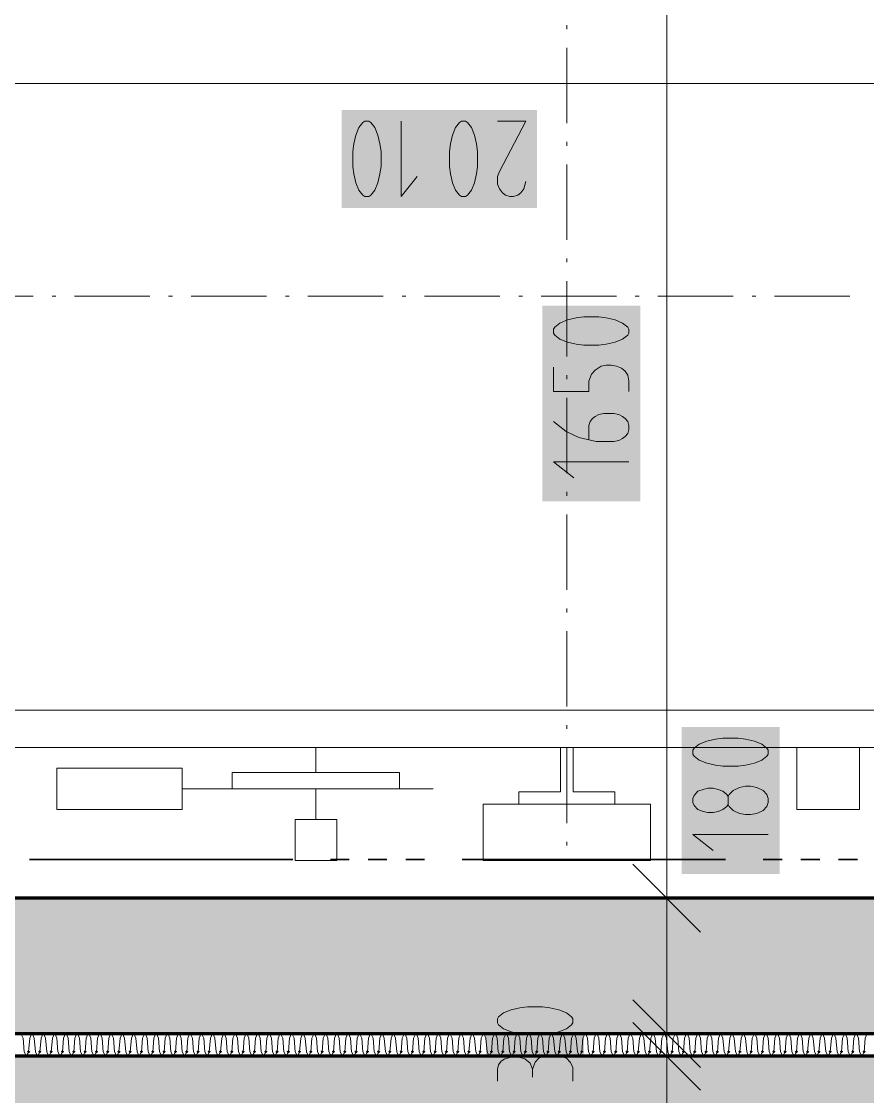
# Model space of a CAD drawing. Header units: millimetres. Extents: x 0 to 594, y 0 to 420.
# Drawn here: x 109.84 to 121.36, y 181.65 to 196.29 of the extents above; entities that cross this region are included whole.
import ezdxf

# ---------------------------------------------------------------- set-up
doc = ezdxf.new("R2010")
doc.units = ezdxf.units.MM
doc.header["$LTSCALE"] = 8
for name, color, linetype in [('PDF_Koty delkove', 7, 'Continuous'), ('PDF_Pozarni useky', 7, 'Continuous'), ('PDF_Steny obvodove nosne', 7, 'Continuous'), ('PDF_Steny sendvic', 7, 'Continuous'), ('PDF_Steny vnitrni', 7, 'Continuous'), ('PDF_Vytah', 7, 'Continuous')]:
    doc.layers.add(name, color=color, linetype=linetype)

msp = doc.modelspace()

# ---------------------------------------------------------------- linework, layer by layer
at = {"layer": 'PDF_Koty delkove', "lineweight": 18}
for points in [[(118.628, 141.969), (118.628, 159.753), (118.628, 161.916), (118.628, 164.553), (118.628, 165.806), (118.628, 168.065), (118.628, 169.31), (118.628, 170.823), (118.628, 173.437), (118.628, 180.15), (118.628, 182.2), (118.628, 182.508), (118.628, 184.353), (118.628, 201.265), (118.628, 203.11), (118.628, 203.418), (118.628, 205.468), (118.628, 205.621), (118.628, 220.535), (118.628, 221.662), (118.628, 244.878)], [(184.506, 195.446), (177.745, 195.446), (176.907, 195.446), (173.387, 195.446), (169.747, 195.446), (168.26, 195.446), (162.995, 195.446), (160.878, 195.446), (158.215, 195.446), (156.063, 195.446), (128.081, 195.446), (126.184, 195.446), (105.582, 195.446), (103.737, 195.446), (103.43, 195.446), (101.328, 195.446), (83.545, 195.446), (82.059, 195.446)], [(115.011, 194.933), (115.011, 193.908), (115.229, 194.181)], [(115.886, 193.908), (115.914, 193.925), (115.969, 193.993), (116.01, 194.096), (116.038, 194.216), (116.051, 194.317), (116.051, 194.522), (116.038, 194.625), (116.01, 194.745), (115.969, 194.847), (115.914, 194.916), (115.886, 194.933), (115.832, 194.933), (115.804, 194.916), (115.75, 194.847), (115.709, 194.745), (115.682, 194.625), (115.668, 194.522)], [(116.325, 194.933), (116.709, 194.933), (116.352, 194.25), (116.325, 194.181), (116.325, 194.078), (116.352, 194.011), (116.393, 193.959), (116.434, 193.925), (116.489, 193.908), (116.543, 193.908), (116.598, 193.925), (116.64, 193.959), (116.681, 194.011), (116.709, 194.112)], [(115.668, 194.522), (115.668, 194.317), (115.682, 194.216), (115.709, 194.096), (115.75, 193.993), (115.804, 193.925), (115.832, 193.908), (115.886, 193.908)], [(117.702, 192.268), (117.497, 192.268), (117.396, 192.254), (117.276, 192.227), (117.173, 192.185), (117.105, 192.131), (117.088, 192.103), (117.088, 192.049), (117.105, 192.021), (117.173, 191.967), (117.276, 191.926), (117.396, 191.898), (117.497, 191.884)], [(117.497, 191.884), (117.702, 191.884), (117.805, 191.898), (117.925, 191.926), (118.027, 191.967), (118.096, 192.021), (118.113, 192.049), (118.113, 192.103), (118.096, 192.131), (118.027, 192.185), (117.925, 192.227), (117.805, 192.254), (117.702, 192.268)], [(117.088, 191.583), (117.088, 191.255), (117.566, 191.255), (117.566, 191.392), (117.601, 191.487), (117.652, 191.542), (117.737, 191.597), (117.805, 191.611), (117.873, 191.611), (117.942, 191.597), (118.01, 191.57), (118.061, 191.528), (118.096, 191.474), (118.113, 191.392), (118.113, 191.255)], [(117.566, 190.598), (117.566, 190.789), (117.583, 190.844), (117.617, 190.885), (117.652, 190.912), (117.702, 190.94), (117.771, 190.954), (117.907, 190.954), (117.976, 190.94), (118.027, 190.912), (118.061, 190.885), (118.096, 190.844), (118.113, 190.789), (118.113, 190.735), (118.096, 190.68), (118.061, 190.639), (118.027, 190.612), (117.976, 190.584), (117.907, 190.57), (117.668, 190.57), (117.429, 190.625), (117.258, 190.707), (117.088, 190.844)], [(118.113, 190.296), (117.088, 190.296), (117.361, 190.078)], [(119.463, 185.629), (119.445, 185.602), (119.394, 185.561), (119.327, 185.534), (119.258, 185.52), (119.189, 185.52), (119.122, 185.534), (119.053, 185.561), (119.002, 185.616), (118.985, 185.657), (118.985, 185.711), (119.002, 185.752), (119.053, 185.808), (119.122, 185.835), (119.189, 185.849), (119.258, 185.849), (119.327, 185.835), (119.394, 185.808), (119.445, 185.766), (119.463, 185.739)], [(119.77, 185.876), (119.702, 185.876), (119.617, 185.862), (119.532, 185.821), (119.48, 185.766), (119.463, 185.739), (119.463, 185.629), (119.48, 185.602), (119.532, 185.547), (119.617, 185.506), (119.702, 185.492), (119.77, 185.492), (119.855, 185.506), (119.942, 185.547)], [(119.942, 185.547), (119.993, 185.602), (120.01, 185.657), (120.01, 185.711), (119.993, 185.766), (119.942, 185.821), (119.855, 185.862), (119.77, 185.876)], [(120.01, 185.219), (118.985, 185.219), (119.258, 185)], [(119.089, 183.892), (118.167, 184.814)], [(119.397, 184.353), (118.628, 184.353), (117.859, 184.353)], [(119.089, 182.047), (118.167, 182.969)], [(119.089, 181.739), (118.167, 182.662)], [(119.397, 182.508), (118.628, 182.508), (117.859, 182.508)], [(116.322, 181.862), (116.322, 182.026), (116.338, 182.081), (116.373, 182.135), (116.424, 182.163), (116.526, 182.19), (116.594, 182.19), (116.697, 182.163), (116.766, 182.108), (116.799, 182.026)], [(117.347, 181.862), (117.347, 182.053), (117.312, 182.121), (117.261, 182.176), (117.176, 182.203), (117.107, 182.217), (117.038, 182.217), (116.953, 182.203), (116.886, 182.176), (116.834, 182.121), (116.799, 182.026), (116.799, 181.917)], [(119.397, 182.2), (118.628, 182.2), (117.859, 182.2)]]:
    msp.add_lwpolyline(points, dxfattribs=at)
for points in [[(114.354, 194.522), (114.354, 194.317), (114.368, 194.216), (114.395, 194.096), (114.436, 193.993), (114.49, 193.925), (114.518, 193.908), (114.572, 193.908), (114.6, 193.925), (114.654, 193.993), (114.695, 194.096), (114.723, 194.216), (114.737, 194.317), (114.737, 194.522), (114.723, 194.625), (114.695, 194.745), (114.654, 194.847), (114.6, 194.916), (114.572, 194.933), (114.518, 194.933), (114.49, 194.916), (114.436, 194.847), (114.395, 194.745), (114.368, 194.625)], [(119.599, 186.533), (119.394, 186.533), (119.293, 186.519), (119.173, 186.492), (119.07, 186.451), (119.002, 186.396), (118.985, 186.368), (118.985, 186.314), (119.002, 186.286), (119.07, 186.232), (119.173, 186.191), (119.293, 186.163), (119.394, 186.149), (119.599, 186.149), (119.702, 186.163), (119.822, 186.191), (119.924, 186.232), (119.993, 186.286), (120.01, 186.314), (120.01, 186.368), (119.993, 186.396), (119.924, 186.451), (119.822, 186.492), (119.702, 186.519)], [(116.936, 182.874), (116.731, 182.874), (116.629, 182.861), (116.509, 182.833), (116.407, 182.792), (116.338, 182.738), (116.322, 182.71), (116.322, 182.656), (116.338, 182.628), (116.407, 182.574), (116.509, 182.533), (116.629, 182.505), (116.731, 182.491), (116.936, 182.491), (117.038, 182.505), (117.158, 182.533), (117.261, 182.574), (117.329, 182.628), (117.347, 182.656), (117.347, 182.71), (117.329, 182.738), (117.261, 182.792), (117.158, 182.833), (117.038, 182.861)]]:
    msp.add_lwpolyline(points, close=True, dxfattribs=at)
at = {"layer": 'PDF_Koty delkove', "color": 7, "lineweight": 18, "true_color": 0xffffff, "transparency": 33554559}
for points in [[(116.862, 195.087), (114.2, 195.087), (116.862, 193.754), (114.2, 193.754)], [(118.267, 189.759), (118.267, 192.421), (116.934, 189.759), (116.934, 192.421)], [(120.164, 184.681), (120.164, 186.686), (118.832, 184.681), (118.832, 186.686)], [(117.501, 181.68), (117.501, 183.028), (116.168, 181.68), (116.168, 183.028)]]:
    msp.add_solid(points, dxfattribs=at)
at = {"layer": 'PDF_Pozarni useky', "lineweight": 35}
for points in [[(113.537, 184.878), (109.949, 184.878)], [(114.305, 184.878), (114.049, 184.878)], [(114.818, 184.878), (114.562, 184.878)], [(115.33, 184.878), (115.074, 184.878)], [(119.43, 184.878), (115.843, 184.878)], [(120.199, 184.878), (119.943, 184.878)], [(120.712, 184.878), (120.455, 184.878)], [(121.224, 184.878), (120.968, 184.878)]]:
    msp.add_lwpolyline(points, dxfattribs=at)
at = {"layer": 'PDF_Steny obvodove nosne', "lineweight": 70}
msp.add_lwpolyline([(128.029, 141.816), (128.029, 182.2), (125.979, 182.2), (103.43, 182.2)], dxfattribs=at)
at = {"layer": 'PDF_Steny obvodove nosne', "color": 9, "lineweight": 9, "true_color": 0xc0c0c0, "transparency": 33554559}
msp.add_solid([(101.38, 180.15), (125.979, 180.15), (101.38, 182.2), (125.979, 182.2)], dxfattribs=at)
at = {"layer": 'PDF_Steny sendvic', "lineweight": 35}
msp.add_lwpolyline([(103.43, 182.405), (103.43, 182.2), (125.979, 182.2), (128.029, 182.2), (128.081, 182.2), (128.081, 182.508), (128.029, 182.508), (105.582, 182.508), (103.737, 182.508), (103.737, 203.11), (105.582, 203.11), (128.029, 203.11), (128.081, 203.11), (128.081, 203.418), (128.029, 203.418), (103.43, 203.418), (103.43, 203.213)], dxfattribs=at)
at = {"layer": 'PDF_Steny sendvic', "lineweight": 9}
for points in [[(109.862, 182.446), (109.834, 182.508)], [(109.877, 182.262), (109.862, 182.446)], [(109.954, 182.446), (109.938, 182.262)], [(109.981, 182.508), (109.954, 182.446)], [(109.954, 182.446), (109.954, 182.446)], [(110.015, 182.446), (109.988, 182.508)], [(110.031, 182.262), (110.015, 182.446)], [(110.107, 182.446), (110.092, 182.262)], [(110.135, 182.508), (110.107, 182.446)], [(110.107, 182.446), (110.107, 182.446)], [(110.169, 182.446), (110.141, 182.508)], [(110.184, 182.262), (110.169, 182.446)], [(110.261, 182.446), (110.246, 182.262)], [(110.289, 182.508), (110.261, 182.446)], [(110.261, 182.446), (110.261, 182.446)], [(110.323, 182.446), (110.295, 182.508)], [(110.338, 182.262), (110.323, 182.446)], [(110.415, 182.446), (110.4, 182.262)], [(110.442, 182.508), (110.415, 182.446)], [(110.415, 182.446), (110.415, 182.446)], [(110.415, 182.446), (110.415, 182.446)], [(110.477, 182.446), (110.449, 182.508)], [(110.492, 182.262), (110.477, 182.446)], [(110.569, 182.446), (110.553, 182.262)], [(110.596, 182.508), (110.569, 182.446)], [(110.569, 182.446), (110.569, 182.446)], [(110.63, 182.446), (110.603, 182.508)], [(110.646, 182.262), (110.63, 182.446)], [(110.722, 182.446), (110.707, 182.262)], [(110.75, 182.508), (110.722, 182.446)], [(110.722, 182.446), (110.722, 182.446)], [(110.784, 182.446), (110.756, 182.508)], [(110.799, 182.262), (110.784, 182.446)], [(110.876, 182.446), (110.861, 182.262)], [(110.904, 182.508), (110.876, 182.446)], [(110.876, 182.446), (110.876, 182.446)], [(110.938, 182.446), (110.91, 182.508)], [(110.953, 182.262), (110.938, 182.446)], [(111.03, 182.446), (111.015, 182.262)], [(111.057, 182.508), (111.03, 182.446)], [(111.03, 182.446), (111.03, 182.446)], [(111.092, 182.446), (111.064, 182.508)], [(111.107, 182.262), (111.092, 182.446)], [(111.184, 182.446), (111.168, 182.262)], [(111.211, 182.508), (111.184, 182.446)], [(111.184, 182.446), (111.184, 182.446)], [(111.245, 182.446), (111.218, 182.508)], [(111.261, 182.262), (111.245, 182.446)], [(111.337, 182.446), (111.322, 182.262)], [(111.365, 182.508), (111.337, 182.446)], [(111.337, 182.446), (111.337, 182.446)], [(111.399, 182.446), (111.371, 182.508)], [(111.414, 182.262), (111.399, 182.446)], [(111.491, 182.446), (111.476, 182.262)], [(111.519, 182.508), (111.491, 182.446)], [(111.491, 182.446), (111.491, 182.446)], [(111.553, 182.446), (111.525, 182.508)], [(111.568, 182.262), (111.553, 182.446)], [(111.645, 182.446), (111.63, 182.262)], [(111.672, 182.508), (111.645, 182.446)], [(111.645, 182.446), (111.645, 182.446)], [(111.707, 182.446), (111.679, 182.508)], [(111.722, 182.262), (111.707, 182.446)], [(111.799, 182.446), (111.783, 182.262)], [(111.826, 182.508), (111.799, 182.446)], [(111.799, 182.446), (111.799, 182.446)], [(111.86, 182.446), (111.833, 182.508)], [(111.876, 182.262), (111.86, 182.446)], [(111.952, 182.446), (111.937, 182.262)], [(111.98, 182.508), (111.952, 182.446)], [(111.952, 182.446), (111.952, 182.446)], [(112.014, 182.446), (111.986, 182.508)], [(112.029, 182.262), (112.014, 182.446)], [(112.106, 182.446), (112.091, 182.262)], [(112.134, 182.508), (112.106, 182.446)], [(112.106, 182.446), (112.106, 182.446)], [(112.168, 182.446), (112.14, 182.508)], [(112.183, 182.262), (112.168, 182.446)], [(112.26, 182.446), (112.245, 182.262)], [(112.287, 182.508), (112.26, 182.446)], [(112.26, 182.446), (112.26, 182.446)], [(112.322, 182.446), (112.294, 182.508)], [(112.337, 182.262), (112.322, 182.446)], [(112.414, 182.446), (112.398, 182.262)], [(112.441, 182.508), (112.414, 182.446)], [(112.414, 182.446), (112.414, 182.446)], [(112.475, 182.446), (112.448, 182.508)], [(112.491, 182.262), (112.475, 182.446)], [(112.567, 182.446), (112.552, 182.262)], [(112.595, 182.508), (112.567, 182.446)], [(112.567, 182.446), (112.567, 182.446)], [(112.629, 182.446), (112.601, 182.508)], [(112.644, 182.262), (112.629, 182.446)], [(112.721, 182.446), (112.706, 182.262)], [(112.749, 182.508), (112.721, 182.446)], [(112.721, 182.446), (112.721, 182.446)], [(112.783, 182.446), (112.755, 182.508)], [(112.798, 182.262), (112.783, 182.446)], [(112.875, 182.446), (112.86, 182.262)], [(112.902, 182.508), (112.875, 182.446)], [(112.875, 182.446), (112.875, 182.446)], [(112.937, 182.446), (112.909, 182.508)], [(112.952, 182.262), (112.937, 182.446)], [(113.029, 182.446), (113.013, 182.262)], [(113.056, 182.508), (113.029, 182.446)], [(113.029, 182.446), (113.029, 182.446)], [(113.09, 182.446), (113.063, 182.508)], [(113.106, 182.262), (113.09, 182.446)], [(113.182, 182.446), (113.167, 182.262)], [(113.21, 182.508), (113.182, 182.446)], [(113.182, 182.446), (113.182, 182.446)], [(113.244, 182.446), (113.216, 182.508)], [(113.259, 182.262), (113.244, 182.446)], [(113.336, 182.446), (113.321, 182.262)], [(113.364, 182.508), (113.336, 182.446)], [(113.336, 182.446), (113.336, 182.446)], [(113.398, 182.446), (113.37, 182.508)], [(113.413, 182.262), (113.398, 182.446)], [(113.49, 182.446), (113.475, 182.262)], [(113.517, 182.508), (113.49, 182.446)], [(113.49, 182.446), (113.49, 182.446)], [(113.552, 182.446), (113.524, 182.508)], [(113.567, 182.262), (113.552, 182.446)], [(113.644, 182.446), (113.628, 182.262)], [(113.671, 182.508), (113.644, 182.446)], [(113.644, 182.446), (113.644, 182.446)], [(113.705, 182.446), (113.678, 182.508)], [(113.721, 182.262), (113.705, 182.446)], [(113.797, 182.446), (113.782, 182.262)], [(113.825, 182.508), (113.797, 182.446)], [(113.797, 182.446), (113.797, 182.446)], [(113.859, 182.446), (113.831, 182.508)], [(113.874, 182.262), (113.859, 182.446)], [(113.951, 182.446), (113.936, 182.262)], [(113.979, 182.508), (113.951, 182.446)], [(113.951, 182.446), (113.951, 182.446)], [(114.013, 182.446), (113.985, 182.508)], [(114.028, 182.262), (114.013, 182.446)], [(114.105, 182.446), (114.09, 182.262)], [(114.132, 182.508), (114.105, 182.446)], [(114.105, 182.446), (114.105, 182.446)], [(114.167, 182.446), (114.139, 182.508)], [(114.182, 182.262), (114.167, 182.446)], [(114.259, 182.446), (114.243, 182.262)], [(114.286, 182.508), (114.259, 182.446)], [(114.259, 182.446), (114.259, 182.446)], [(114.32, 182.446), (114.293, 182.508)], [(114.336, 182.262), (114.32, 182.446)], [(114.412, 182.446), (114.397, 182.262)], [(114.44, 182.508), (114.412, 182.446)], [(114.412, 182.446), (114.412, 182.446)], [(114.474, 182.446), (114.446, 182.508)], [(114.489, 182.262), (114.474, 182.446)], [(114.566, 182.446), (114.551, 182.262)], [(114.594, 182.508), (114.566, 182.446)], [(114.566, 182.446), (114.566, 182.446)], [(114.628, 182.446), (114.6, 182.508)], [(114.643, 182.262), (114.628, 182.446)], [(114.72, 182.446), (114.705, 182.262)], [(114.747, 182.508), (114.72, 182.446)], [(114.72, 182.446), (114.72, 182.446)], [(114.782, 182.446), (114.754, 182.508)], [(114.797, 182.262), (114.782, 182.446)], [(114.873, 182.446), (114.858, 182.262)], [(114.901, 182.508), (114.873, 182.446)], [(114.873, 182.446), (114.873, 182.446)], [(114.935, 182.446), (114.908, 182.508)], [(114.951, 182.262), (114.935, 182.446)], [(115.027, 182.446), (115.012, 182.262)], [(115.055, 182.508), (115.027, 182.446)], [(115.027, 182.446), (115.027, 182.446)], [(115.089, 182.446), (115.061, 182.508)], [(115.104, 182.262), (115.089, 182.446)], [(115.181, 182.446), (115.166, 182.262)], [(115.209, 182.508), (115.181, 182.446)], [(115.181, 182.446), (115.181, 182.446)], [(115.243, 182.446), (115.215, 182.508)], [(115.258, 182.262), (115.243, 182.446)], [(115.335, 182.446), (115.32, 182.262)], [(115.362, 182.508), (115.335, 182.446)], [(115.335, 182.446), (115.335, 182.446)], [(115.397, 182.446), (115.369, 182.508)], [(115.412, 182.262), (115.397, 182.446)], [(115.488, 182.446), (115.473, 182.262)], [(115.516, 182.508), (115.488, 182.446)], [(115.488, 182.446), (115.488, 182.446)], [(115.55, 182.446), (115.523, 182.508)], [(115.566, 182.262), (115.55, 182.446)], [(115.642, 182.446), (115.627, 182.262)], [(115.67, 182.508), (115.642, 182.446)], [(115.642, 182.446), (115.642, 182.446)], [(115.704, 182.446), (115.676, 182.508)], [(115.719, 182.262), (115.704, 182.446)], [(115.796, 182.446), (115.781, 182.262)], [(115.824, 182.508), (115.796, 182.446)], [(115.796, 182.446), (115.796, 182.446)], [(115.858, 182.446), (115.83, 182.508)], [(115.873, 182.262), (115.858, 182.446)], [(115.95, 182.446), (115.935, 182.262)], [(115.977, 182.508), (115.95, 182.446)], [(115.95, 182.446), (115.95, 182.446)], [(116.012, 182.446), (115.984, 182.508)], [(116.027, 182.262), (116.012, 182.446)], [(116.103, 182.446), (116.088, 182.262)], [(116.131, 182.508), (116.103, 182.446)], [(116.103, 182.446), (116.103, 182.446)], [(116.165, 182.446), (116.138, 182.508)], [(116.181, 182.262), (116.165, 182.446)], [(116.257, 182.446), (116.242, 182.262)], [(116.285, 182.508), (116.257, 182.446)], [(116.257, 182.446), (116.257, 182.446)], [(116.319, 182.446), (116.291, 182.508)], [(116.334, 182.262), (116.319, 182.446)], [(116.411, 182.446), (116.396, 182.262)], [(116.439, 182.508), (116.411, 182.446)], [(116.411, 182.446), (116.411, 182.446)], [(116.473, 182.446), (116.445, 182.508)], [(116.488, 182.262), (116.473, 182.446)], [(116.565, 182.446), (116.55, 182.262)], [(116.592, 182.508), (116.565, 182.446)], [(116.565, 182.446), (116.565, 182.446)], [(116.627, 182.446), (116.599, 182.508)], [(116.642, 182.262), (116.627, 182.446)], [(116.718, 182.446), (116.703, 182.262)], [(116.746, 182.508), (116.718, 182.446)], [(116.718, 182.446), (116.718, 182.446)], [(116.78, 182.446), (116.753, 182.508)], [(116.796, 182.262), (116.78, 182.446)], [(116.872, 182.446), (116.857, 182.262)], [(116.9, 182.508), (116.872, 182.446)], [(116.872, 182.446), (116.872, 182.446)], [(116.934, 182.446), (116.906, 182.508)], [(116.949, 182.262), (116.934, 182.446)], [(117.026, 182.446), (117.011, 182.262)], [(117.054, 182.508), (117.026, 182.446)], [(117.026, 182.446), (117.026, 182.446)], [(117.088, 182.446), (117.06, 182.508)], [(117.103, 182.262), (117.088, 182.446)], [(117.18, 182.446), (117.165, 182.262)], [(117.207, 182.508), (117.18, 182.446)], [(117.18, 182.446), (117.18, 182.446)], [(117.242, 182.446), (117.214, 182.508)], [(117.257, 182.262), (117.242, 182.446)], [(117.333, 182.446), (117.318, 182.262)], [(117.361, 182.508), (117.333, 182.446)], [(117.333, 182.446), (117.333, 182.446)], [(117.395, 182.446), (117.368, 182.508)], [(117.411, 182.262), (117.395, 182.446)], [(117.487, 182.446), (117.472, 182.262)], [(117.515, 182.508), (117.487, 182.446)], [(117.487, 182.446), (117.487, 182.446)], [(117.549, 182.446), (117.521, 182.508)], [(117.564, 182.262), (117.549, 182.446)], [(117.641, 182.446), (117.626, 182.262)], [(117.669, 182.508), (117.641, 182.446)], [(117.641, 182.446), (117.641, 182.446)], [(117.703, 182.446), (117.675, 182.508)], [(117.718, 182.262), (117.703, 182.446)], [(117.795, 182.446), (117.78, 182.262)], [(117.822, 182.508), (117.795, 182.446)], [(117.795, 182.446), (117.795, 182.446)], [(117.857, 182.446), (117.829, 182.508)], [(117.872, 182.262), (117.857, 182.446)], [(117.948, 182.446), (117.933, 182.262)], [(117.976, 182.508), (117.948, 182.446)], [(117.948, 182.446), (117.948, 182.446)], [(117.948, 182.446), (117.948, 182.446)], [(118.01, 182.446), (117.983, 182.508)], [(118.026, 182.262), (118.01, 182.446)], [(118.102, 182.446), (118.087, 182.262)], [(118.13, 182.508), (118.102, 182.446)], [(118.102, 182.446), (118.102, 182.446)], [(118.164, 182.446), (118.136, 182.508)], [(118.179, 182.262), (118.164, 182.446)], [(118.256, 182.446), (118.241, 182.262)], [(118.284, 182.508), (118.256, 182.446)], [(118.256, 182.446), (118.256, 182.446)], [(118.318, 182.446), (118.29, 182.508)], [(118.333, 182.262), (118.318, 182.446)], [(118.41, 182.446), (118.395, 182.262)], [(118.437, 182.508), (118.41, 182.446)], [(118.41, 182.446), (118.41, 182.446)], [(118.472, 182.446), (118.444, 182.508)], [(118.487, 182.262), (118.472, 182.446)], [(118.563, 182.446), (118.548, 182.262)], [(118.591, 182.508), (118.563, 182.446)], [(118.563, 182.446), (118.563, 182.446)], [(118.625, 182.446), (118.598, 182.508)], [(118.641, 182.262), (118.625, 182.446)], [(118.717, 182.446), (118.702, 182.262)], [(118.745, 182.508), (118.717, 182.446)], [(118.717, 182.446), (118.717, 182.446)], [(118.779, 182.446), (118.751, 182.508)], [(118.794, 182.262), (118.779, 182.446)], [(118.871, 182.446), (118.856, 182.262)], [(118.899, 182.508), (118.871, 182.446)], [(118.871, 182.446), (118.871, 182.446)], [(118.933, 182.446), (118.905, 182.508)], [(118.948, 182.262), (118.933, 182.446)], [(119.025, 182.446), (119.009, 182.262)], [(119.052, 182.508), (119.025, 182.446)], [(119.025, 182.446), (119.025, 182.446)], [(119.087, 182.446), (119.059, 182.508)], [(119.102, 182.262), (119.087, 182.446)], [(119.178, 182.446), (119.163, 182.262)], [(119.206, 182.508), (119.178, 182.446)], [(119.178, 182.446), (119.178, 182.446)], [(119.24, 182.446), (119.213, 182.508)], [(119.256, 182.262), (119.24, 182.446)], [(119.332, 182.446), (119.317, 182.262)], [(119.36, 182.508), (119.332, 182.446)], [(119.332, 182.446), (119.332, 182.446)], [(119.394, 182.446), (119.366, 182.508)], [(119.409, 182.262), (119.394, 182.446)], [(119.486, 182.446), (119.471, 182.262)], [(119.514, 182.508), (119.486, 182.446)], [(119.486, 182.446), (119.486, 182.446)], [(119.548, 182.446), (119.52, 182.508)], [(119.563, 182.262), (119.548, 182.446)], [(119.64, 182.446), (119.624, 182.262)], [(119.667, 182.508), (119.64, 182.446)], [(119.64, 182.446), (119.64, 182.446)], [(119.702, 182.446), (119.674, 182.508)], [(119.717, 182.262), (119.702, 182.446)], [(119.793, 182.446), (119.778, 182.262)], [(119.821, 182.508), (119.793, 182.446)], [(119.793, 182.446), (119.793, 182.446)], [(119.855, 182.446), (119.828, 182.508)], [(119.87, 182.262), (119.855, 182.446)], [(119.947, 182.446), (119.932, 182.262)], [(119.975, 182.508), (119.947, 182.446)], [(119.947, 182.446), (119.947, 182.446)], [(120.009, 182.446), (119.981, 182.508)], [(120.024, 182.262), (120.009, 182.446)], [(120.101, 182.446), (120.086, 182.262)], [(120.129, 182.508), (120.101, 182.446)], [(120.101, 182.446), (120.101, 182.446)], [(120.163, 182.446), (120.135, 182.508)], [(120.178, 182.262), (120.163, 182.446)], [(120.255, 182.446), (120.239, 182.262)], [(120.282, 182.508), (120.255, 182.446)], [(120.255, 182.446), (120.255, 182.446)], [(120.317, 182.446), (120.289, 182.508)], [(120.332, 182.262), (120.317, 182.446)], [(120.408, 182.446), (120.393, 182.262)], [(120.436, 182.508), (120.408, 182.446)], [(120.408, 182.446), (120.408, 182.446)], [(120.47, 182.446), (120.443, 182.508)], [(120.47, 182.446), (120.485, 182.262), (120.516, 182.2)], [(120.562, 182.446), (120.547, 182.262)], [(120.59, 182.508), (120.562, 182.446)], [(120.562, 182.446), (120.562, 182.446)], [(120.624, 182.446), (120.596, 182.508)], [(120.639, 182.262), (120.624, 182.446)], [(120.716, 182.446), (120.701, 182.262)], [(120.744, 182.508), (120.716, 182.446)], [(120.716, 182.446), (120.716, 182.446)], [(120.778, 182.446), (120.75, 182.508)], [(120.778, 182.446), (120.793, 182.262), (120.824, 182.2)], [(120.87, 182.446), (120.854, 182.262)], [(120.897, 182.508), (120.87, 182.446)], [(120.87, 182.446), (120.87, 182.446)], [(120.932, 182.446), (120.904, 182.508)], [(120.932, 182.446), (120.947, 182.262), (120.977, 182.2)], [(121.023, 182.446), (121.008, 182.262)], [(121.051, 182.508), (121.023, 182.446)], [(121.023, 182.446), (121.023, 182.446)], [(121.085, 182.446), (121.058, 182.508)], [(121.1, 182.262), (121.085, 182.446)], [(121.177, 182.446), (121.162, 182.262)], [(121.205, 182.508), (121.177, 182.446)], [(121.177, 182.446), (121.177, 182.446)], [(121.239, 182.446), (121.211, 182.508)], [(121.239, 182.446), (121.254, 182.262), (121.285, 182.2)], [(121.331, 182.446), (121.316, 182.262)], [(121.359, 182.508), (121.331, 182.446)], [(121.331, 182.446), (121.331, 182.446)], [(109.877, 182.262), (109.908, 182.2)], [(109.908, 182.2), (109.938, 182.262)], [(110.031, 182.262), (110.061, 182.2)], [(110.061, 182.2), (110.092, 182.262)], [(110.184, 182.262), (110.215, 182.2)], [(110.215, 182.2), (110.246, 182.262)], [(110.338, 182.262), (110.369, 182.2)], [(110.369, 182.2), (110.4, 182.262)], [(110.492, 182.262), (110.523, 182.2)], [(110.523, 182.2), (110.553, 182.262)], [(110.646, 182.262), (110.676, 182.2)], [(110.676, 182.2), (110.707, 182.262)], [(110.799, 182.262), (110.83, 182.2)], [(110.83, 182.2), (110.861, 182.262)], [(110.953, 182.262), (110.984, 182.2)], [(110.984, 182.2), (111.015, 182.262)], [(110.984, 182.2), (110.984, 182.2)], [(111.107, 182.262), (111.138, 182.2)], [(111.138, 182.2), (111.168, 182.262)], [(111.261, 182.262), (111.291, 182.2)], [(111.291, 182.2), (111.322, 182.262)], [(111.291, 182.2), (111.291, 182.2)], [(111.414, 182.262), (111.445, 182.2)], [(111.445, 182.2), (111.476, 182.262)], [(111.568, 182.262), (111.599, 182.2)], [(111.599, 182.2), (111.63, 182.262)], [(111.722, 182.262), (111.753, 182.2)], [(111.753, 182.2), (111.783, 182.262)], [(111.876, 182.262), (111.906, 182.2)], [(111.906, 182.2), (111.937, 182.262)], [(112.029, 182.262), (112.06, 182.2)], [(112.06, 182.2), (112.091, 182.262)], [(112.183, 182.262), (112.214, 182.2)], [(112.214, 182.2), (112.245, 182.262)], [(112.337, 182.262), (112.368, 182.2)], [(112.368, 182.2), (112.398, 182.262)], [(112.491, 182.262), (112.521, 182.2)], [(112.521, 182.2), (112.552, 182.262)], [(112.644, 182.262), (112.675, 182.2)], [(112.675, 182.2), (112.706, 182.262)], [(112.798, 182.262), (112.829, 182.2)], [(112.829, 182.2), (112.86, 182.262)], [(112.952, 182.262), (112.983, 182.2)], [(112.983, 182.2), (113.013, 182.262)], [(113.106, 182.262), (113.136, 182.2)], [(113.136, 182.2), (113.167, 182.262)], [(113.259, 182.262), (113.29, 182.2)], [(113.29, 182.2), (113.321, 182.262)], [(113.413, 182.262), (113.444, 182.2)], [(113.444, 182.2), (113.475, 182.262)], [(113.567, 182.262), (113.598, 182.2)], [(113.598, 182.2), (113.628, 182.262)], [(113.721, 182.262), (113.751, 182.2)], [(113.751, 182.2), (113.782, 182.262)], [(113.874, 182.262), (113.905, 182.2)], [(113.905, 182.2), (113.936, 182.262)], [(114.028, 182.262), (114.059, 182.2)], [(114.059, 182.2), (114.09, 182.262)], [(114.182, 182.262), (114.213, 182.2)], [(114.213, 182.2), (114.243, 182.262)], [(114.336, 182.262), (114.366, 182.2)], [(114.366, 182.2), (114.397, 182.262)], [(114.489, 182.262), (114.52, 182.2)], [(114.52, 182.2), (114.551, 182.262)], [(114.643, 182.262), (114.674, 182.2)], [(114.674, 182.2), (114.705, 182.262)], [(114.797, 182.262), (114.828, 182.2)], [(114.828, 182.2), (114.858, 182.262)], [(114.828, 182.2), (114.828, 182.2)], [(114.951, 182.262), (114.981, 182.2)], [(114.981, 182.2), (115.012, 182.262)], [(115.104, 182.262), (115.135, 182.2)], [(115.135, 182.2), (115.166, 182.262)], [(115.135, 182.2), (115.135, 182.2)], [(115.258, 182.262), (115.289, 182.2)], [(115.289, 182.2), (115.32, 182.262)], [(115.412, 182.262), (115.443, 182.2)], [(115.443, 182.2), (115.473, 182.262)], [(115.566, 182.262), (115.596, 182.2)], [(115.596, 182.2), (115.627, 182.262)], [(115.719, 182.262), (115.75, 182.2)], [(115.75, 182.2), (115.781, 182.262)], [(115.873, 182.262), (115.904, 182.2)], [(115.904, 182.2), (115.935, 182.262)], [(116.027, 182.262), (116.058, 182.2)], [(116.058, 182.2), (116.088, 182.262)], [(116.181, 182.262), (116.211, 182.2)], [(116.211, 182.2), (116.242, 182.262)], [(116.334, 182.262), (116.365, 182.2)], [(116.365, 182.2), (116.396, 182.262)], [(116.488, 182.262), (116.519, 182.2)], [(116.519, 182.2), (116.55, 182.262)], [(116.642, 182.262), (116.673, 182.2)], [(116.673, 182.2), (116.703, 182.262)], [(116.796, 182.262), (116.826, 182.2)], [(116.826, 182.2), (116.857, 182.262)], [(116.949, 182.262), (116.98, 182.2)], [(116.98, 182.2), (117.011, 182.262)], [(117.103, 182.262), (117.134, 182.2)], [(117.134, 182.2), (117.165, 182.262)], [(117.257, 182.262), (117.287, 182.2)], [(117.287, 182.2), (117.318, 182.262)], [(117.411, 182.262), (117.441, 182.2)], [(117.441, 182.2), (117.472, 182.262)], [(117.564, 182.262), (117.595, 182.2)], [(117.595, 182.2), (117.626, 182.262)], [(117.718, 182.262), (117.749, 182.2)], [(117.749, 182.2), (117.78, 182.262)], [(117.872, 182.262), (117.902, 182.2)], [(117.902, 182.2), (117.933, 182.262)], [(118.026, 182.262), (118.056, 182.2)], [(118.056, 182.2), (118.087, 182.262)], [(118.179, 182.262), (118.21, 182.2)], [(118.21, 182.2), (118.241, 182.262)], [(118.333, 182.262), (118.364, 182.2)], [(118.364, 182.2), (118.395, 182.262)], [(118.487, 182.262), (118.517, 182.2)], [(118.517, 182.2), (118.548, 182.262)], [(118.641, 182.262), (118.671, 182.2)], [(118.671, 182.2), (118.702, 182.262)], [(118.794, 182.262), (118.825, 182.2)], [(118.825, 182.2), (118.856, 182.262)], [(118.948, 182.262), (118.979, 182.2)], [(118.979, 182.2), (119.009, 182.262)], [(119.102, 182.262), (119.133, 182.2)], [(119.133, 182.2), (119.163, 182.262)], [(119.256, 182.262), (119.286, 182.2)], [(119.286, 182.2), (119.317, 182.262)], [(119.409, 182.262), (119.44, 182.2)], [(119.44, 182.2), (119.471, 182.262)], [(119.563, 182.262), (119.594, 182.2)], [(119.594, 182.2), (119.624, 182.262)], [(119.717, 182.262), (119.748, 182.2)], [(119.748, 182.2), (119.778, 182.262)], [(119.87, 182.262), (119.901, 182.2)], [(119.901, 182.2), (119.932, 182.262)], [(120.024, 182.262), (120.055, 182.2)], [(120.055, 182.2), (120.086, 182.262)], [(120.178, 182.262), (120.209, 182.2)], [(120.209, 182.2), (120.239, 182.262)], [(120.332, 182.262), (120.363, 182.2)], [(120.363, 182.2), (120.393, 182.262)], [(120.516, 182.2), (120.547, 182.262)], [(120.639, 182.262), (120.67, 182.2)], [(120.67, 182.2), (120.701, 182.262)], [(120.824, 182.2), (120.854, 182.262)], [(120.977, 182.2), (121.008, 182.262)], [(121.1, 182.262), (121.131, 182.2)], [(121.131, 182.2), (121.162, 182.262)], [(121.285, 182.2), (121.316, 182.262)]]:
    msp.add_lwpolyline(points, dxfattribs=at)
at = {"layer": 'PDF_Steny sendvic', "lineweight": 9, "transparency": 33554559}
for points in [[(109.938, 182.239), (109.915, 182.262), (109.961, 182.262), (109.938, 182.285)], [(110.092, 182.239), (110.069, 182.262), (110.115, 182.262), (110.092, 182.285)], [(110.246, 182.239), (110.223, 182.262), (110.269, 182.262), (110.246, 182.285)], [(110.4, 182.239), (110.377, 182.262), (110.423, 182.262), (110.4, 182.285)], [(110.553, 182.239), (110.53, 182.262), (110.576, 182.262), (110.553, 182.285)], [(110.707, 182.239), (110.684, 182.262), (110.73, 182.262), (110.707, 182.285)], [(110.861, 182.239), (110.838, 182.262), (110.884, 182.262), (110.861, 182.285)], [(111.015, 182.239), (110.992, 182.262), (111.038, 182.262), (111.015, 182.285)], [(111.168, 182.239), (111.145, 182.262), (111.191, 182.262), (111.168, 182.285)], [(111.322, 182.239), (111.299, 182.262), (111.345, 182.262), (111.322, 182.285)], [(111.476, 182.239), (111.453, 182.262), (111.499, 182.262), (111.476, 182.285)], [(111.63, 182.239), (111.607, 182.262), (111.653, 182.262), (111.63, 182.285)], [(111.783, 182.239), (111.76, 182.262), (111.806, 182.262), (111.783, 182.285)], [(111.937, 182.239), (111.914, 182.262), (111.96, 182.262), (111.937, 182.285)], [(112.091, 182.239), (112.068, 182.262), (112.114, 182.262), (112.091, 182.285)], [(112.245, 182.239), (112.222, 182.262), (112.268, 182.262), (112.245, 182.285)], [(112.398, 182.239), (112.375, 182.262), (112.421, 182.262), (112.398, 182.285)], [(112.552, 182.239), (112.529, 182.262), (112.575, 182.262), (112.552, 182.285)], [(112.706, 182.239), (112.683, 182.262), (112.729, 182.262), (112.706, 182.285)], [(112.86, 182.239), (112.836, 182.262), (112.883, 182.262), (112.86, 182.285)], [(113.013, 182.239), (112.99, 182.262), (113.036, 182.262), (113.013, 182.285)], [(113.167, 182.239), (113.144, 182.262), (113.19, 182.262), (113.167, 182.285)], [(113.321, 182.239), (113.298, 182.262), (113.344, 182.262), (113.321, 182.285)], [(113.475, 182.239), (113.451, 182.262), (113.498, 182.262), (113.475, 182.285)], [(113.628, 182.239), (113.605, 182.262), (113.651, 182.262), (113.628, 182.285)], [(113.782, 182.239), (113.759, 182.262), (113.805, 182.262), (113.782, 182.285)], [(113.936, 182.239), (113.913, 182.262), (113.959, 182.262), (113.936, 182.285)], [(114.09, 182.239), (114.066, 182.262), (114.113, 182.262), (114.09, 182.285)], [(114.243, 182.239), (114.22, 182.262), (114.266, 182.262), (114.243, 182.285)], [(114.397, 182.239), (114.374, 182.262), (114.42, 182.262), (114.397, 182.285)], [(114.551, 182.239), (114.528, 182.262), (114.574, 182.262), (114.551, 182.285)], [(114.705, 182.239), (114.681, 182.262), (114.728, 182.262), (114.705, 182.285)], [(114.858, 182.239), (114.835, 182.262), (114.881, 182.262), (114.858, 182.285)], [(115.012, 182.239), (114.989, 182.262), (115.035, 182.262), (115.012, 182.285)], [(115.166, 182.239), (115.143, 182.262), (115.189, 182.262), (115.166, 182.285)], [(115.32, 182.239), (115.296, 182.262), (115.343, 182.262), (115.32, 182.285)], [(115.473, 182.239), (115.45, 182.262), (115.496, 182.262), (115.473, 182.285)], [(115.627, 182.239), (115.604, 182.262), (115.65, 182.262), (115.627, 182.285)], [(115.781, 182.239), (115.758, 182.262), (115.804, 182.262), (115.781, 182.285)], [(115.935, 182.239), (115.911, 182.262), (115.958, 182.262), (115.935, 182.285)], [(116.088, 182.239), (116.065, 182.262), (116.111, 182.262), (116.088, 182.285)], [(116.242, 182.239), (116.219, 182.262), (116.265, 182.262), (116.242, 182.285)], [(116.396, 182.239), (116.373, 182.262), (116.419, 182.262), (116.396, 182.285)], [(116.55, 182.239), (116.526, 182.262), (116.573, 182.262), (116.55, 182.285)], [(116.703, 182.239), (116.68, 182.262), (116.726, 182.262), (116.703, 182.285)], [(116.857, 182.239), (116.834, 182.262), (116.88, 182.262), (116.857, 182.285)], [(117.011, 182.239), (116.988, 182.262), (117.034, 182.262), (117.011, 182.285)], [(117.165, 182.239), (117.141, 182.262), (117.188, 182.262), (117.165, 182.285)], [(117.318, 182.239), (117.295, 182.262), (117.341, 182.262), (117.318, 182.285)], [(117.472, 182.239), (117.449, 182.262), (117.495, 182.262), (117.472, 182.285)], [(117.626, 182.239), (117.603, 182.262), (117.649, 182.262), (117.626, 182.285)], [(117.78, 182.239), (117.756, 182.262), (117.803, 182.262), (117.78, 182.285)], [(117.933, 182.239), (117.91, 182.262), (117.956, 182.262), (117.933, 182.285)], [(118.087, 182.239), (118.064, 182.262), (118.11, 182.262), (118.087, 182.285)], [(118.241, 182.239), (118.218, 182.262), (118.264, 182.262), (118.241, 182.285)], [(118.395, 182.239), (118.371, 182.262), (118.418, 182.262), (118.395, 182.285)], [(118.548, 182.239), (118.525, 182.262), (118.571, 182.262), (118.548, 182.285)], [(118.702, 182.239), (118.679, 182.262), (118.725, 182.262), (118.702, 182.285)], [(118.856, 182.239), (118.833, 182.262), (118.879, 182.262), (118.856, 182.285)], [(119.009, 182.239), (118.986, 182.262), (119.033, 182.262), (119.009, 182.285)], [(119.163, 182.239), (119.14, 182.262), (119.186, 182.262), (119.163, 182.285)], [(119.317, 182.239), (119.294, 182.262), (119.34, 182.262), (119.317, 182.285)], [(119.471, 182.239), (119.448, 182.262), (119.494, 182.262), (119.471, 182.285)], [(119.624, 182.239), (119.601, 182.262), (119.648, 182.262), (119.624, 182.285)], [(119.778, 182.239), (119.755, 182.262), (119.801, 182.262), (119.778, 182.285)], [(119.932, 182.239), (119.909, 182.262), (119.955, 182.262), (119.932, 182.285)], [(120.086, 182.239), (120.063, 182.262), (120.109, 182.262), (120.086, 182.285)], [(120.239, 182.239), (120.216, 182.262), (120.263, 182.262), (120.239, 182.285)], [(120.393, 182.239), (120.37, 182.262), (120.416, 182.262), (120.393, 182.285)], [(120.547, 182.239), (120.524, 182.262), (120.57, 182.262), (120.547, 182.285)], [(120.701, 182.239), (120.678, 182.262), (120.724, 182.262), (120.701, 182.285)], [(120.854, 182.239), (120.831, 182.262), (120.878, 182.262), (120.854, 182.285)], [(121.008, 182.239), (120.985, 182.262), (121.031, 182.262), (121.008, 182.285)], [(121.162, 182.239), (121.139, 182.262), (121.185, 182.262), (121.162, 182.285)], [(121.316, 182.239), (121.293, 182.262), (121.339, 182.262), (121.316, 182.285)]]:
    msp.add_solid(points, dxfattribs=at)
at = {"layer": 'PDF_Steny vnitrni', "lineweight": 70}
for points in [[(126.184, 184.353), (105.582, 184.353)], [(105.582, 182.508), (125.979, 182.508)]]:
    msp.add_lwpolyline(points, dxfattribs=at)
at = {"layer": 'PDF_Steny vnitrni', "color": 9, "lineweight": 9, "true_color": 0xc0c0c0, "transparency": 33554559}
msp.add_solid([(105.582, 182.508), (128.029, 182.508), (105.582, 184.353), (128.029, 184.353)], dxfattribs=at)
at = {"layer": 'PDF_Vytah', "lineweight": 9}
for points in [[(117.267, 196.189), (117.267, 196.24)], [(117.267, 194.908), (117.267, 195.933)], [(117.267, 194.6), (117.267, 194.652)], [(117.267, 193.319), (117.267, 194.344)], [(117.267, 193.012), (117.267, 193.063)], [(117.267, 191.73), (117.267, 192.755)], [(110, 192.553), (108.976, 192.553)], [(110.308, 192.553), (110.257, 192.553)], [(111.589, 192.553), (110.564, 192.553)], [(111.897, 192.553), (111.845, 192.553)], [(113.178, 192.553), (112.153, 192.553)], [(113.485, 192.553), (113.434, 192.553)], [(114.767, 192.553), (113.742, 192.553)], [(115.074, 192.553), (115.023, 192.553)], [(116.355, 192.553), (115.33, 192.553)], [(116.663, 192.553), (116.612, 192.553)], [(117.944, 192.553), (116.919, 192.553)], [(118.252, 192.553), (118.2, 192.553)], [(119.533, 192.553), (118.508, 192.553)], [(119.84, 192.553), (119.789, 192.553)], [(121.122, 192.553), (120.097, 192.553)], [(117.267, 191.423), (117.267, 191.474)], [(117.267, 190.142), (117.267, 191.167)], [(117.267, 189.834), (117.267, 189.885)], [(117.267, 188.553), (117.267, 189.578)], [(123.929, 188.453), (123.929, 186.403), (108.555, 186.403)], [(125.108, 188.453), (123.929, 188.453), (123.417, 188.453), (123.417, 186.915), (109.067, 186.915)], [(117.267, 188.245), (117.267, 188.297)], [(117.267, 186.964), (117.267, 187.989)], [(117.267, 186.657), (117.267, 186.708)], [(113.85, 186.066), (113.85, 186.403)], [(113.85, 186.066), (113.85, 186.403)], [(117.267, 185.375), (117.267, 186.4)], [(112.028, 186.122), (110.32, 186.122)], [(110.32, 186.122), (110.32, 185.562), (112.028, 185.562), (112.028, 186.122)], [(112.711, 185.842), (112.711, 186.066), (114.989, 186.066), (114.989, 185.842)], [(112.711, 185.842), (112.711, 186.066), (114.989, 186.066), (114.989, 185.842)], [(113.85, 185.426), (113.85, 185.842)], [(113.85, 185.426), (113.85, 185.842)], [(117.267, 185.068), (117.267, 185.119)], [(117.267, 184.865), (117.267, 184.865)]]:
    msp.add_lwpolyline(points, dxfattribs=at)
for points in [[(116.612, 185.802), (116.612, 185.634), (116.612, 185.802), (117.182, 185.802), (117.182, 186.403), (117.182, 185.802)], [(117.922, 185.802), (117.922, 185.634), (117.922, 185.802), (117.352, 185.802), (117.352, 186.403), (117.352, 185.802)], [(120.399, 185.562), (121.253, 185.562), (121.253, 186.403), (120.399, 186.403)], [(120.399, 185.562), (121.253, 185.562), (121.253, 186.403), (120.399, 186.403)], [(110.32, 185.562), (112.028, 185.562), (112.028, 186.122), (110.32, 186.122)], [(115.445, 185.842), (112.028, 185.842)], [(118.406, 184.865), (118.406, 185.634), (116.128, 185.634), (116.128, 184.865)], [(118.406, 184.865), (118.406, 185.634), (116.128, 185.634), (116.128, 184.865)], [(114.135, 184.865), (113.566, 184.865), (113.566, 185.426), (114.135, 185.426)], [(114.135, 184.865), (113.566, 184.865), (113.566, 185.426), (114.135, 185.426)]]:
    msp.add_lwpolyline(points, close=True, dxfattribs=at)

doc.saveas('drawing.dxf')
